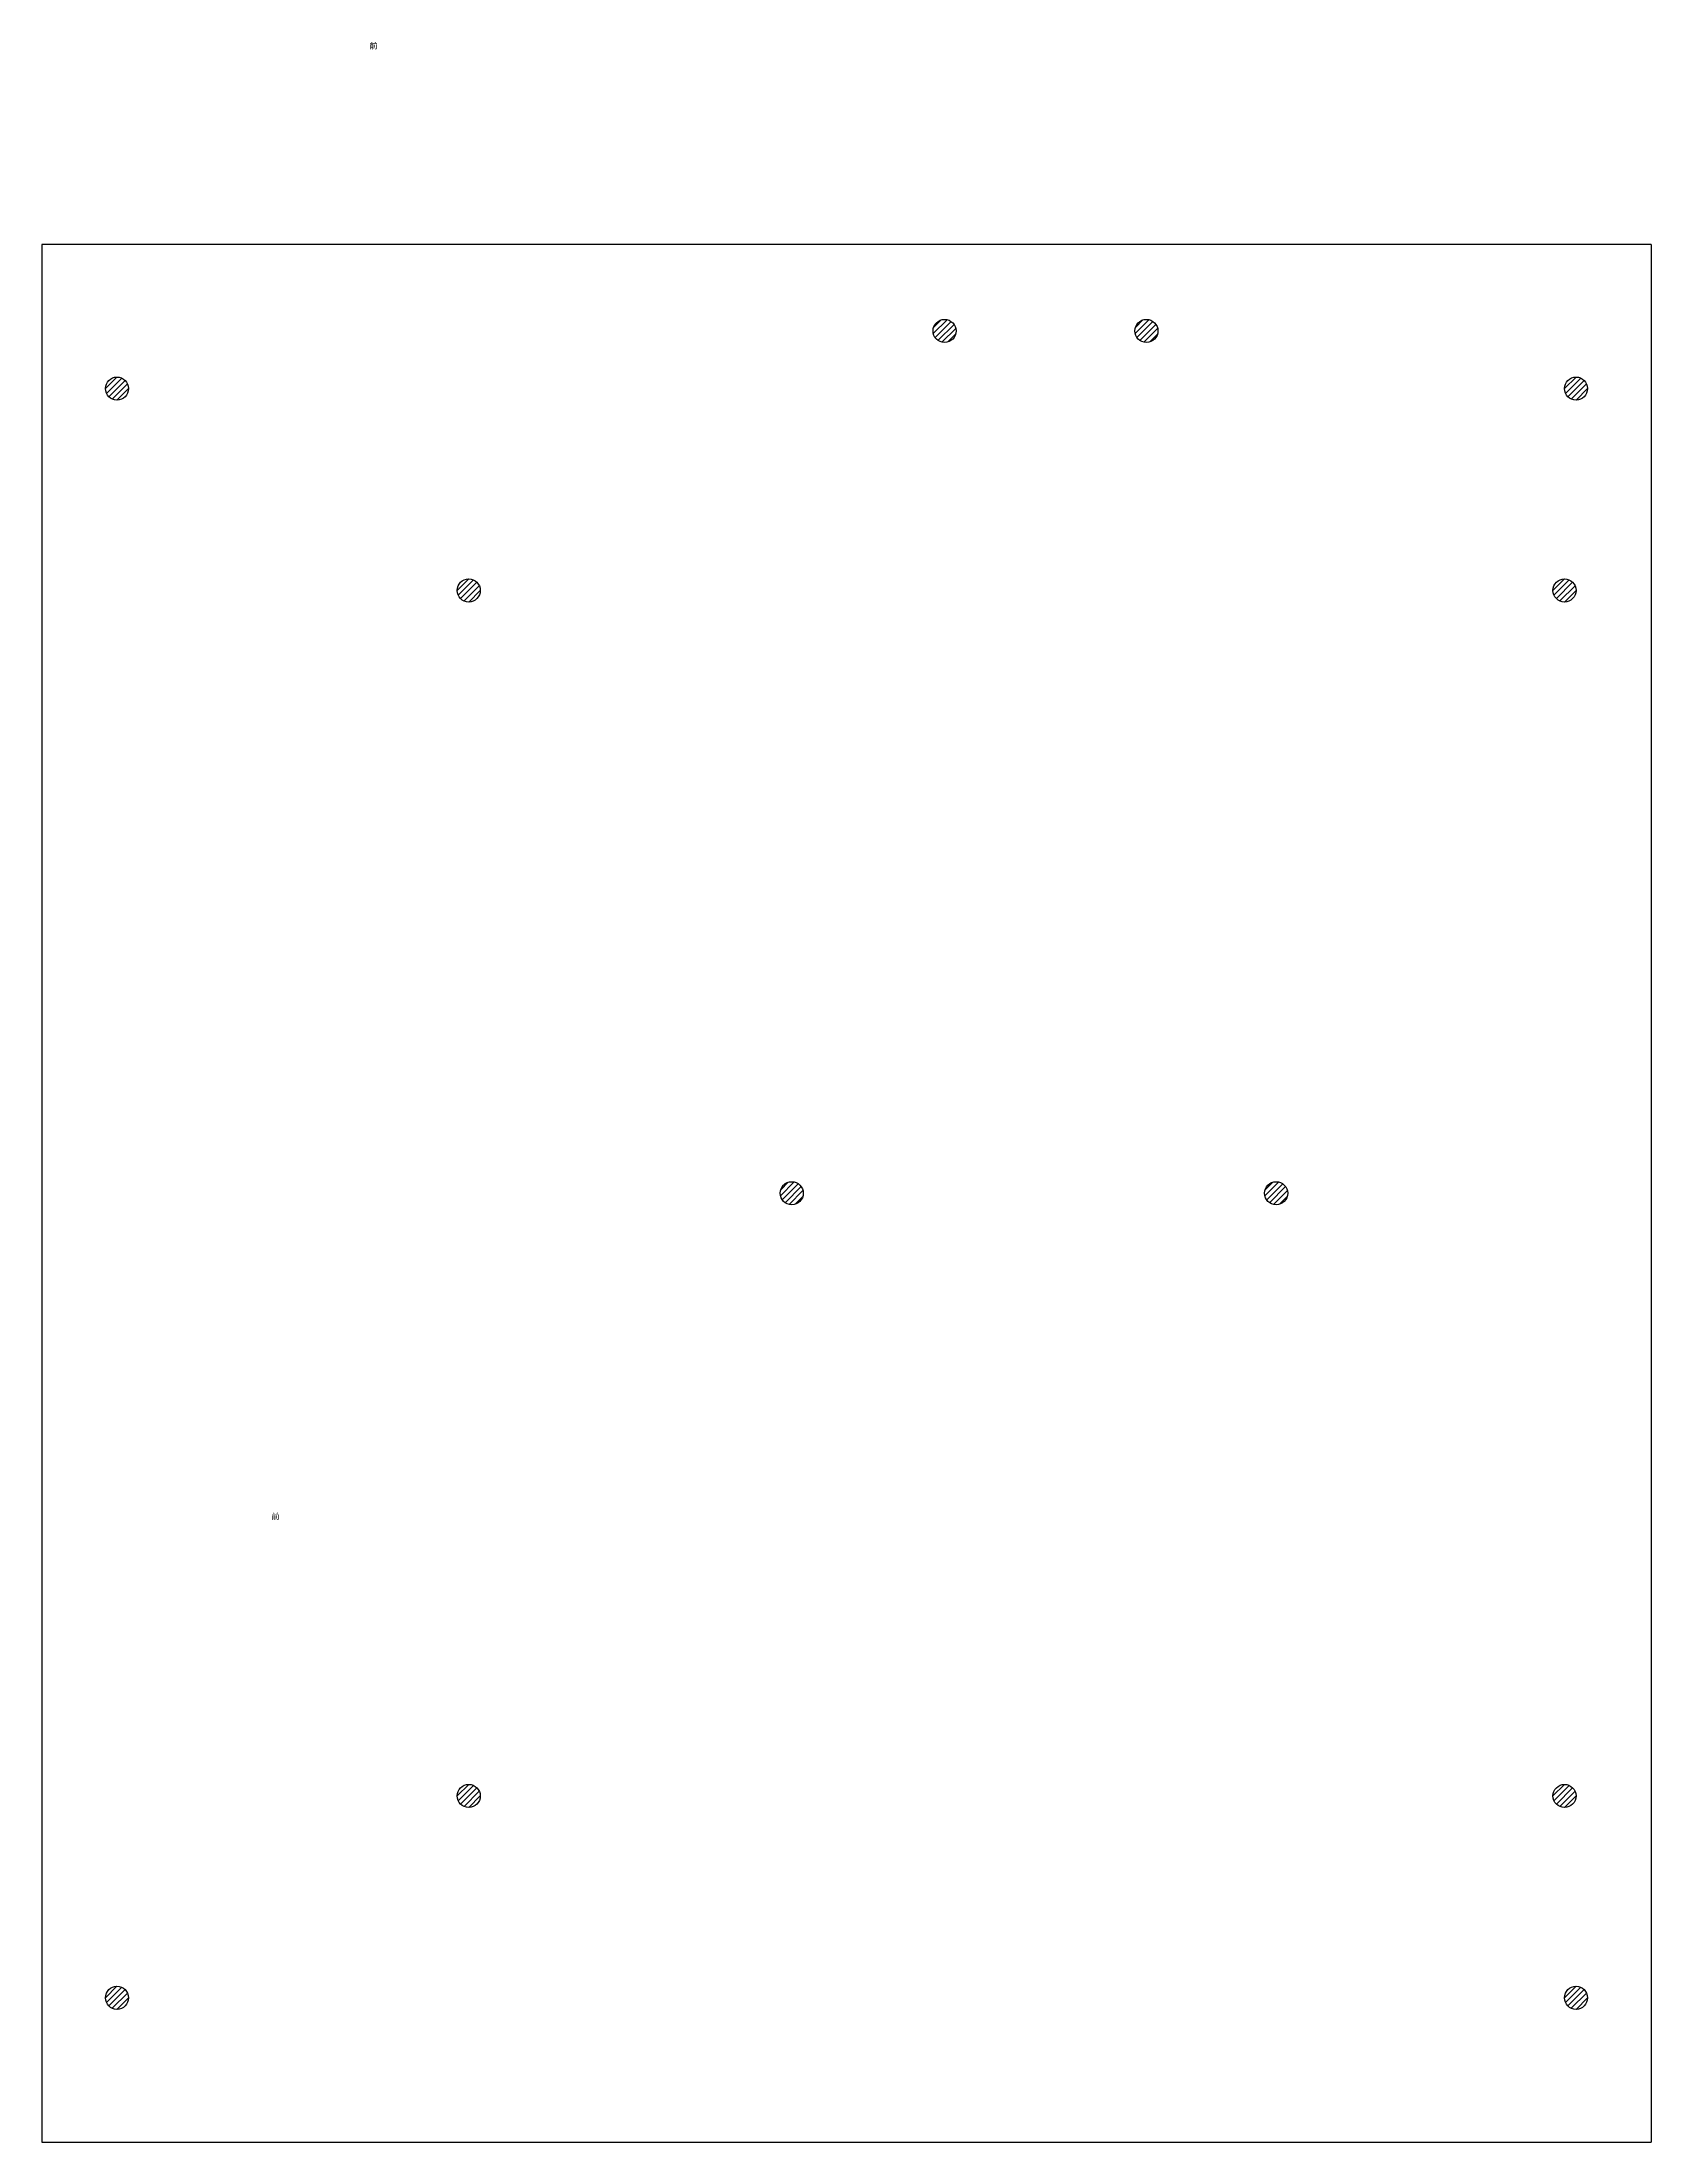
# Model space of a CAD drawing. Header units: millimetres. Extents: x -279 to 657, y -633 to 35.
# Drawn here: x -279 to 0, y -329 to 35.1 of the extents above; entities that cross this region are included whole.
import ezdxf

# ---------------------------------------------------------------- set-up
doc = ezdxf.new("R2010")
doc.units = ezdxf.units.MM
doc.layers.add('标注', color=2, linetype='Continuous', lineweight=13)
doc.layers.add('边框', color=7, linetype='Continuous', lineweight=25, true_color=0x000000)
doc.styles.add('textstyle3', font='arial.ttf')

# ---------------------------------------------------------------- blocks, each defined once
blk = doc.blocks.new('下挡板-标注')
at = {"layer": '标注', "insert": (-239.22, -220.06), "char_height": 1, "attachment_point": 1, "style": 'textstyle3'}
blk.add_mtext('前', dxfattribs=at)
blk = doc.blocks.new('elc1')
at = {"layer": '边框', "transparency": 33554687}
h = blk.add_hatch(dxfattribs=at)
h.set_pattern_fill('JIS_WOOD', color=256, style=0, pattern_type=0)
edge = h.paths.add_edge_path(flags=0)
edge.add_arc((-35, 0), 2, 0, 360)
h = blk.add_hatch(dxfattribs=at)
h.set_pattern_fill('JIS_WOOD', color=256, style=0, pattern_type=0)
edge = h.paths.add_edge_path(flags=0)
edge.add_arc((0, 0), 2, 0, 360)
at = {"layer": '边框'}
for centre in [(-35, 0), (0, 0)]:
    blk.add_circle(centre, 2, dxfattribs=at)
blk = doc.blocks.new('下挡板')
at = {"layer": '边框', "transparency": 33554687}
h = blk.add_hatch(dxfattribs=at)
h.set_pattern_fill('JIS_WOOD', color=256, style=0, pattern_type=0)
edge = h.paths.add_edge_path(flags=0)
edge.add_arc((13, 304), 2, 0, 360)
h = blk.add_hatch(dxfattribs=at)
h.set_pattern_fill('JIS_WOOD', color=256, style=0, pattern_type=0)
edge = h.paths.add_edge_path(flags=0)
edge.add_arc((266, 304), 2, 0, 360)
h = blk.add_hatch(dxfattribs=at)
h.set_pattern_fill('JIS_WOOD', color=256, style=0, pattern_type=0)
edge = h.paths.add_edge_path(flags=0)
edge.add_arc((74, 269), 2, 0, 360)
h = blk.add_hatch(dxfattribs=at)
h.set_pattern_fill('JIS_WOOD', color=256, style=0, pattern_type=0)
edge = h.paths.add_edge_path(flags=0)
edge.add_arc((264, 269), 2, 0, 360)
h = blk.add_hatch(dxfattribs=at)
h.set_pattern_fill('JIS_WOOD', color=256, style=0, pattern_type=0)
edge = h.paths.add_edge_path(flags=0)
edge.add_arc((130, 164.5), 2, 0, 360)
h = blk.add_hatch(dxfattribs=at)
h.set_pattern_fill('JIS_WOOD', color=256, style=0, pattern_type=0)
edge = h.paths.add_edge_path(flags=0)
edge.add_arc((214, 164.5), 2, 0, 360)
h = blk.add_hatch(dxfattribs=at)
h.set_pattern_fill('JIS_WOOD', color=256, style=0, pattern_type=0)
edge = h.paths.add_edge_path(flags=0)
edge.add_arc((74, 60), 2, 0, 360)
h = blk.add_hatch(dxfattribs=at)
h.set_pattern_fill('JIS_WOOD', color=256, style=0, pattern_type=0)
edge = h.paths.add_edge_path(flags=0)
edge.add_arc((264, 60), 2, 0, 360)
h = blk.add_hatch(dxfattribs=at)
h.set_pattern_fill('JIS_WOOD', color=256, style=0, pattern_type=0)
edge = h.paths.add_edge_path(flags=0)
edge.add_arc((13, 25), 2, 0, 360)
h = blk.add_hatch(dxfattribs=at)
h.set_pattern_fill('JIS_WOOD', color=256, style=0, pattern_type=0)
edge = h.paths.add_edge_path(flags=0)
edge.add_arc((266, 25), 2, 0, 360)
at = {"layer": '边框'}
for p, q in [((279, 329), (0, 329)), ((0, 329), (0, 0)), ((279, 329), (279, 0)), ((0, 0), (279, 0))]:
    blk.add_line(p, q, dxfattribs=at)
for centre in [(13, 304), (266, 304), (74, 269), (264, 269), (130, 164.5), (214, 164.5), (74, 60), (264, 60), (13, 25), (266, 25)]:
    blk.add_circle(centre, 2, dxfattribs=at)
blk.add_blockref('elc1', (191.5, 314), dxfattribs=at)

msp = doc.modelspace()

# ---------------------------------------------------------------- block references
at = {"layer": '标注'}
msp.add_blockref('下挡板-标注', (0, 0), dxfattribs=at)
at = {"layer": '边框'}
msp.add_blockref('下挡板', (-279, -329), dxfattribs=at)

# ---------------------------------------------------------------- texts
at = {"layer": '标注', "insert": (-222.22, 34.94), "char_height": 1, "attachment_point": 1, "style": 'textstyle3'}
msp.add_mtext('前', dxfattribs=at)

doc.saveas('drawing.dxf')
